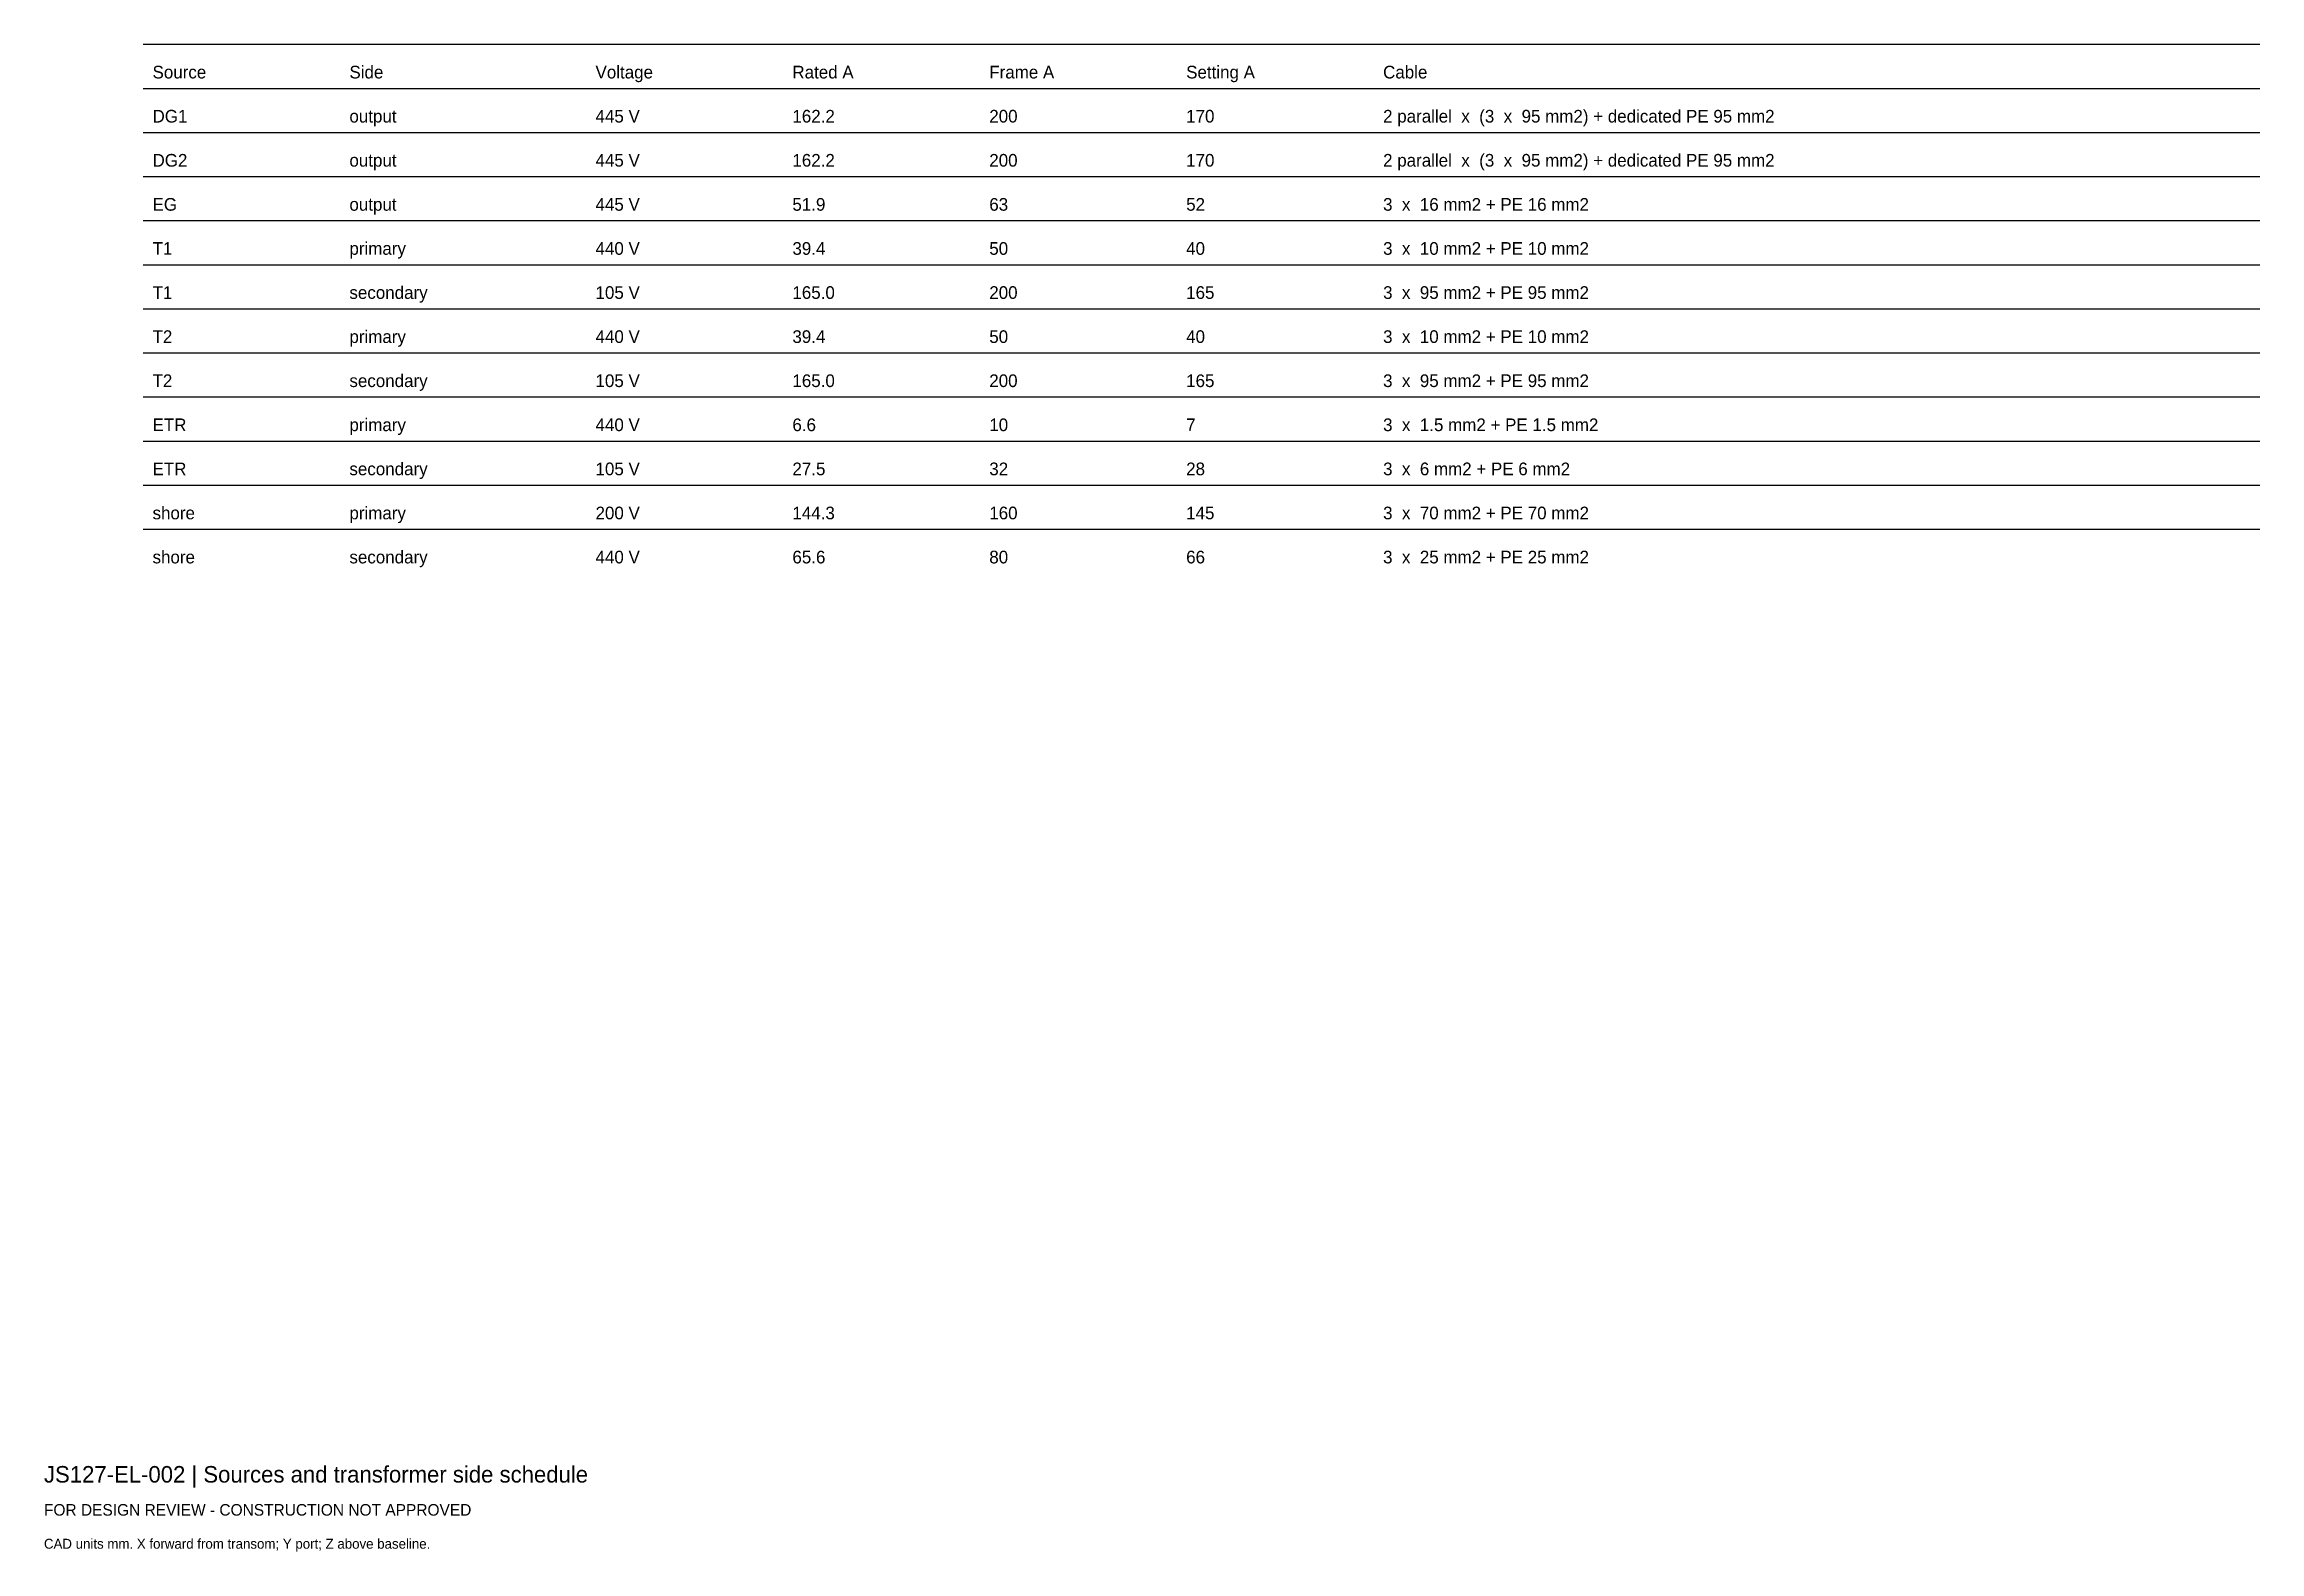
# Model space of a CAD drawing. Header units: millimetres. Extents: x 0 to 402, y -25 to 249.
import ezdxf

# ---------------------------------------------------------------- set-up
doc = ezdxf.new("R2010")
doc.units = ezdxf.units.MM
doc.layers.add('ANNOTATION', color=7, linetype='Continuous')
doc.layers.add('GEOMETRY', color=7, linetype='Continuous')

msp = doc.modelspace()

# ---------------------------------------------------------------- linework, layer by layer
at = {"layer": 'GEOMETRY'}
for p, q in [((18, 249), (402, 249)), ((18, 241), (402, 241)), ((18, 233), (402, 233)), ((18, 225), (402, 225)), ((18, 217), (402, 217)), ((18, 209), (402, 209)), ((18, 201), (402, 201)), ((18, 193), (402, 193)), ((18, 185), (402, 185)), ((18, 177), (402, 177)), ((18, 169), (402, 169)), ((18, 161), (402, 161))]:
    msp.add_line(p, q, dxfattribs=at)

# ---------------------------------------------------------------- texts
at = {"layer": 'ANNOTATION'}
for s, height, p in [('Side', 2.3, (55.42, 242.8)), ('Voltage', 2.3, (100.07, 242.8)), ('Rated A', 2.3, (135.79, 242.8)), ('Setting A', 2.3, (207.23, 242.8)), ('Cable', 2.3, (242.96, 242.8)), ('Source', 2.3, (19.7, 242.8)), ('Frame A', 2.3, (171.51, 242.8)), ('2 parallel  x  (3  x  95 mm2) + dedicated PE 95 mm2', 2.3, (242.96, 234.8)), ('DG1', 2.3, (19.7, 234.8)), ('output', 2.3, (55.42, 234.8)), ('445 V', 2.3, (100.07, 234.8)), ('162.2', 2.3, (135.79, 234.8)), ('200', 2.3, (171.51, 234.8)), ('170', 2.3, (207.23, 234.8)), ('DG2', 2.3, (19.7, 226.8)), ('162.2', 2.3, (135.79, 226.8)), ('200', 2.3, (171.51, 226.8)), ('170', 2.3, (207.23, 226.8)), ('2 parallel  x  (3  x  95 mm2) + dedicated PE 95 mm2', 2.3, (242.96, 226.8)), ('output', 2.3, (55.42, 226.8)), ('445 V', 2.3, (100.07, 226.8)), ('EG', 2.3, (19.7, 218.8)), ('445 V', 2.3, (100.07, 218.8)), ('51.9', 2.3, (135.79, 218.8)), ('63', 2.3, (171.51, 218.8)), ('52', 2.3, (207.23, 218.8)), ('3  x  16 mm2 + PE 16 mm2', 2.3, (242.96, 218.8)), ('output', 2.3, (55.42, 218.8)), ('T1', 2.3, (19.7, 210.8)), ('primary', 2.3, (55.42, 210.8)), ('440 V', 2.3, (100.07, 210.8)), ('39.4', 2.3, (135.79, 210.8)), ('50', 2.3, (171.51, 210.8)), ('40', 2.3, (207.23, 210.8)), ('3  x  10 mm2 + PE 10 mm2', 2.3, (242.96, 210.8)), ('T1', 2.3, (19.7, 202.8)), ('secondary', 2.3, (55.42, 202.8)), ('105 V', 2.3, (100.07, 202.8)), ('165.0', 2.3, (135.79, 202.8)), ('200', 2.3, (171.51, 202.8)), ('165', 2.3, (207.23, 202.8)), ('3  x  95 mm2 + PE 95 mm2', 2.3, (242.96, 202.8)), ('T2', 2.3, (19.7, 194.8)), ('primary', 2.3, (55.42, 194.8)), ('440 V', 2.3, (100.07, 194.8)), ('39.4', 2.3, (135.79, 194.8)), ('50', 2.3, (171.51, 194.8)), ('40', 2.3, (207.23, 194.8)), ('3  x  10 mm2 + PE 10 mm2', 2.3, (242.96, 194.8)), ('T2', 2.3, (19.7, 186.8)), ('secondary', 2.3, (55.42, 186.8)), ('105 V', 2.3, (100.07, 186.8)), ('165.0', 2.3, (135.79, 186.8)), ('200', 2.3, (171.51, 186.8)), ('165', 2.3, (207.23, 186.8)), ('3  x  95 mm2 + PE 95 mm2', 2.3, (242.96, 186.8)), ('ETR', 2.3, (19.7, 178.8)), ('primary', 2.3, (55.42, 178.8)), ('440 V', 2.3, (100.07, 178.8)), ('6.6', 2.3, (135.79, 178.8)), ('10', 2.3, (171.51, 178.8)), ('7', 2.3, (207.23, 178.8)), ('3  x  1.5 mm2 + PE 1.5 mm2', 2.3, (242.96, 178.8)), ('ETR', 2.3, (19.7, 170.8)), ('secondary', 2.3, (55.42, 170.8)), ('105 V', 2.3, (100.07, 170.8)), ('27.5', 2.3, (135.79, 170.8)), ('32', 2.3, (171.51, 170.8)), ('28', 2.3, (207.23, 170.8)), ('3  x  6 mm2 + PE 6 mm2', 2.3, (242.96, 170.8)), ('shore', 2.3, (19.7, 162.8)), ('primary', 2.3, (55.42, 162.8)), ('200 V', 2.3, (100.07, 162.8)), ('144.3', 2.3, (135.79, 162.8)), ('160', 2.3, (171.51, 162.8)), ('145', 2.3, (207.23, 162.8)), ('3  x  70 mm2 + PE 70 mm2', 2.3, (242.96, 162.8)), ('shore', 2.3, (19.7, 154.8)), ('secondary', 2.3, (55.42, 154.8)), ('440 V', 2.3, (100.07, 154.8)), ('65.6', 2.3, (135.79, 154.8)), ('80', 2.3, (171.51, 154.8)), ('66', 2.3, (207.23, 154.8)), ('3  x  25 mm2 + PE 25 mm2', 2.3, (242.96, 154.8)), ('JS127-EL-002 | Sources and transformer side schedule', 3, (0, -12)), ('FOR DESIGN REVIEW - CONSTRUCTION NOT APPROVED', 2.1, (0, -18)), ('CAD units mm. X forward from transom; Y port; Z above baseline.', 1.8, (0, -24))]:
    msp.add_text(s, height=height, dxfattribs=at).set_placement(p)

doc.saveas('drawing.dxf')
